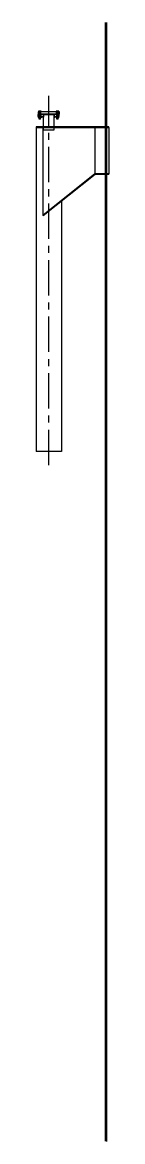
# Model space of a CAD drawing. Extents: x -1889 to 1550, y -1971 to 1122.
# Drawn here: x 432.6 to 463.6, y -977.1 to -502.3 of the extents above; entities that cross this region are included whole.
import ezdxf

# ---------------------------------------------------------------- set-up
doc = ezdxf.new("R2010")
doc.units = 0
doc.header["$LTSCALE"] = 12
doc.header["$MEASUREMENT"] = 0
doc.linetypes.add('CENTER', pattern=[2, 1.25, -0.25, 0.25, -0.25])
doc.linetypes.add('HIDDEN', pattern=[0.375, 0.25, -0.125])
for name, color, linetype in [('10 PIPE', 7, 'CONTINUOUS'), ('4 PIPE', 7, 'CONTINUOUS'), ('4-150-BLIND', 14, 'CONTINUOUS'), ('4-150-RFSO', 14, 'CONTINUOUS'), ('5-8-11NC-HHBOLT', 32, 'CONTINUOUS'), ('5-8-11NC-HHNUT', 32, 'CONTINUOUS'), ('CENTER', 6, 'CENTER'), ('COVER', 3, 'CONTINUOUS'), ('SHELL', 40, 'CONTINUOUS')]:
    doc.layers.add(name, color=color, linetype=linetype)

msp = doc.modelspace()

# ---------------------------------------------------------------- linework, layer by layer
at = {"layer": '10 PIPE'}
for p, q in [((432.57827, -546.84607), (432.57827, -684.34607)), ((443.32827, -577.76063), (443.32827, -684.34607)), ((443.32827, -684.34607), (432.57827, -684.34607))]:
    msp.add_line(p, q, dxfattribs=at)
at = {"layer": '4 PIPE'}
for p, q in [((435.70327, -547.84607), (435.70327, -541.34607)), ((435.70327, -541.34607), (440.20327, -541.34607)), ((440.20327, -547.84607), (440.20327, -541.34607)), ((435.70327, -547.84607), (440.20327, -547.84607))]:
    msp.add_line(p, q, dxfattribs=at)
at = {"layer": '4-150-BLIND'}
for p, q in [((442.45327, -540.28357), (433.45327, -540.28357)), ((433.45327, -540.28357), (433.45327, -541.15857)), ((434.85952, -541.15857), (433.45327, -541.15857)), ((433.82827, -541.15857), (433.82827, -540.28357)), ((434.57827, -541.15857), (434.57827, -540.28357)), ((434.85952, -541.15857), (434.85952, -541.22107)), ((441.04702, -541.22107), (434.85952, -541.22107)), ((442.45327, -541.15857), (441.04702, -541.15857)), ((441.04702, -541.15857), (441.04702, -541.22107)), ((441.32827, -541.15857), (441.32827, -540.28357)), ((442.07827, -541.15857), (442.07827, -540.28357)), ((442.45327, -540.28357), (442.45327, -541.15857))]:
    msp.add_line(p, q, dxfattribs=at)
at = {"layer": '4-150-RFSO'}
for p, q in [((433.45327, -541.28357), (434.85952, -541.28357)), ((433.45327, -542.15857), (433.45327, -541.28357)), ((433.82827, -541.28357), (433.82827, -542.15857)), ((434.57827, -541.28357), (434.57827, -542.15857)), ((434.85952, -541.22107), (441.04702, -541.22107)), ((434.85952, -541.28357), (434.85952, -541.22107)), ((435.66827, -541.22107), (435.66827, -542.47107)), ((440.23827, -541.22107), (440.23827, -542.47107)), ((441.04702, -541.28357), (441.04702, -541.22107)), ((441.04702, -541.28357), (442.45327, -541.28357)), ((441.32827, -541.28357), (441.32827, -542.15857)), ((442.07827, -541.28357), (442.07827, -542.15857)), ((442.45327, -542.15857), (442.45327, -541.28357)), ((433.45327, -542.15857), (435.29702, -542.15857)), ((435.29702, -542.47107), (435.29702, -542.15857)), ((435.29702, -542.47107), (435.70327, -542.47107)), ((440.20327, -542.47107), (440.60952, -542.47107)), ((440.60952, -542.15857), (442.45327, -542.15857)), ((440.60952, -542.47107), (440.60952, -542.15857))]:
    msp.add_line(p, q, dxfattribs=at)
at = {"layer": '5-8-11NC-HHBOLT'}
for p, q in [((433.73452, -539.88057), (433.662, -539.92244)), ((433.662, -539.92244), (433.662, -540.28357)), ((434.74454, -540.28357), (433.662, -540.28357)), ((434.67202, -539.88057), (433.73452, -539.88057)), ((433.89077, -543.22947), (433.89077, -540.28357)), ((433.93264, -539.92244), (433.93264, -540.28357)), ((434.4739, -539.92244), (434.4739, -540.28357)), ((434.51577, -543.22947), (434.51577, -540.28357)), ((434.67202, -539.88057), (434.74454, -539.92244)), ((434.74454, -539.92244), (434.74454, -540.28357)), ((441.23452, -539.88057), (441.162, -539.92244)), ((441.162, -539.92244), (441.162, -540.28357)), ((442.24454, -540.28357), (441.162, -540.28357)), ((442.17202, -539.88057), (441.23452, -539.88057)), ((441.39077, -543.22947), (441.39077, -540.28357)), ((441.43264, -539.92244), (441.43264, -540.28357)), ((441.9739, -539.92244), (441.9739, -540.28357)), ((442.01577, -543.22947), (442.01577, -540.28357)), ((442.17202, -539.88057), (442.24454, -539.92244)), ((442.24454, -539.92244), (442.24454, -540.28357)), ((434.51577, -543.22947), (433.89077, -543.22947)), ((433.94487, -543.28357), (433.89077, -543.22947)), ((434.46167, -541.78357), (433.94487, -541.78357)), ((434.46167, -543.28357), (433.94487, -543.28357)), ((434.46167, -543.28357), (434.51577, -543.22947)), ((442.01577, -543.22947), (441.39077, -543.22947)), ((441.44487, -543.28357), (441.39077, -543.22947)), ((441.96167, -543.28357), (441.44487, -543.28357)), ((441.96167, -543.28357), (442.01577, -543.22947))]:
    msp.add_line(p, q, dxfattribs=at)
at = {"layer": '5-8-11NC-HHBOLT', "linetype": 'HIDDEN'}
for p, q in [((433.94487, -543.22947), (433.94487, -540.28357)), ((434.46167, -543.22947), (434.46167, -540.28357)), ((441.44487, -543.22947), (441.44487, -540.28357)), ((441.96167, -543.22947), (441.96167, -540.28357))]:
    msp.add_line(p, q, dxfattribs=at)
at = {"layer": '5-8-11NC-HHBOLT'}
for centre, radius, start, end in [((433.79732, -540.12018), 0.23961, 55.6157525, 124.3842475), ((434.20327, -540.77621), 0.89563, 72.4120462, 107.5879538), ((434.60922, -540.12018), 0.23961, 55.6157525, 124.3842475), ((441.29732, -540.12018), 0.23961, 55.6157525, 124.3842475), ((441.70327, -540.77621), 0.89563, 72.4120462, 107.5879538), ((442.10922, -540.12018), 0.23961, 55.6157525, 124.3842475)]:
    msp.add_arc(centre, radius, start, end, dxfattribs=at)
at = {"layer": '5-8-11NC-HHNUT'}
for p, q in [((433.662, -542.20044), (433.73452, -542.15857)), ((433.662, -542.67571), (433.662, -542.20044)), ((433.662, -542.67571), (433.73452, -542.71757)), ((434.67202, -542.15857), (433.73452, -542.15857)), ((434.67202, -542.71757), (433.73452, -542.71757)), ((433.93264, -542.67571), (433.93264, -542.20044)), ((434.4739, -542.67571), (434.4739, -542.20044)), ((434.74454, -542.20044), (434.67202, -542.15857)), ((434.74454, -542.67571), (434.67202, -542.71757)), ((434.74454, -542.67571), (434.74454, -542.20044)), ((441.162, -542.20044), (441.23452, -542.15857)), ((441.162, -542.67571), (441.162, -542.20044)), ((441.162, -542.67571), (441.23452, -542.71757)), ((442.17202, -542.15857), (441.23452, -542.15857)), ((442.17202, -542.71757), (441.23452, -542.71757)), ((441.43264, -542.67571), (441.43264, -542.20044)), ((441.9739, -542.67571), (441.9739, -542.20044)), ((442.24454, -542.20044), (442.17202, -542.15857)), ((442.24454, -542.67571), (442.17202, -542.71757)), ((442.24454, -542.67571), (442.24454, -542.20044))]:
    msp.add_line(p, q, dxfattribs=at)
for centre, radius, start, end in [((433.79732, -542.39818), 0.23961, 55.6157525, 124.3842475), ((433.79732, -542.47797), 0.23961, 235.6157525, 304.3842475), ((434.20327, -543.05421), 0.89563, 72.4120462, 107.5879538), ((434.20327, -541.82194), 0.89563, 252.4120462, 287.5879538), ((434.60922, -542.39818), 0.23961, 55.6157525, 124.3842475), ((434.60922, -542.47797), 0.23961, 235.6157525, 304.3842475), ((441.29732, -542.39818), 0.23961, 55.6157525, 124.3842475), ((441.29732, -542.47797), 0.23961, 235.6157525, 304.3842475), ((441.70327, -543.05421), 0.89563, 72.4120462, 107.5879538), ((441.70327, -541.82194), 0.89563, 252.4120462, 287.5879538), ((442.10922, -542.39818), 0.23961, 55.6157525, 124.3842475), ((442.10922, -542.47797), 0.23961, 235.6157525, 304.3842475)]:
    msp.add_arc(centre, radius, start, end, dxfattribs=at)
at = {"layer": 'CENTER'}
for p, q in [((437.95327, -690.09107), (437.95327, -533.39249)), ((434.20327, -543.41006), (434.20327, -539.64139)), ((441.70327, -543.41006), (441.70327, -539.64139))]:
    msp.add_line(p, q, dxfattribs=at)
at = {"layer": 'COVER'}
for p, q in [((463.57827, -546.59607), (432.57827, -546.59607)), ((432.57827, -546.59607), (432.57827, -546.84607)), ((432.57827, -546.59607), (432.57827, -594.59607)), ((432.57827, -546.84607), (463.57827, -546.84607)), ((435.49708, -546.84607), (435.49708, -584.03357)), ((457.57827, -546.84607), (457.57827, -566.34607)), ((463.57827, -546.84607), (463.57827, -546.59607)), ((463.57827, -546.84607), (463.57827, -566.34607)), ((435.49708, -584.03357), (457.57827, -566.34607)), ((435.65338, -584.22869), (457.66605, -566.59607)), ((457.57827, -566.34607), (463.57827, -566.34607)), ((457.66605, -566.59607), (463.57827, -566.59607)), ((463.57827, -566.34607), (463.57827, -566.59607)), ((435.65338, -584.22869), (435.49708, -584.03357))]:
    msp.add_line(p, q, dxfattribs=at)
at = {"layer": 'SHELL'}
for p, q in [((461.98534, -502.26894), (461.98534, -976.97541)), ((462.48534, -502.26894), (462.48534, -977.11559))]:
    msp.add_line(p, q, dxfattribs=at)

doc.saveas('drawing.dxf')
